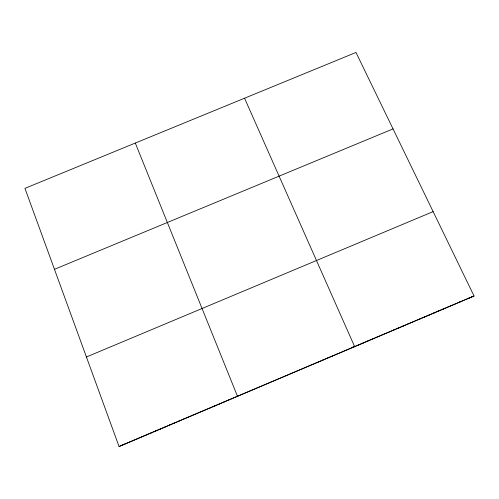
<?xml version="1.0" encoding="UTF-8"?>
<svg xmlns="http://www.w3.org/2000/svg" width="499" height="499" viewBox="0 0 499 499"><rect width="100%" height="100%" fill="white"/><g stroke="black" fill="none" stroke-linecap="round" stroke-linejoin="round"><path stroke-width="0.75" d="M238.004 395.919L237.493 396.325L135.304 143.057M228.43 400.167L228.76 399.93M223.895 402.088L224.257 401.838M219.354 404.015L219.753 403.747M214.82 405.936L215.25 405.656M210.279 407.864L210.74 407.571M205.731 409.791L206.23 409.479M201.191 411.719L201.721 411.394M196.643 413.646L197.205 413.309M192.096 415.573L192.695 415.224M187.543 417.501L188.173 417.139M182.996 419.434L183.657 419.054M178.442 421.362L179.135 420.969M173.883 423.295L174.613 422.884M169.323 425.229L170.09 424.805M164.77 427.163L165.562 426.726M160.204 429.096L161.034 428.641M155.644 431.03L156.505 430.562M151.078 432.964L151.97 432.483L119.068 446.536L24.95 188.354L355.987 52.464L474.05 296.026L119.068 446.536M146.513 434.903L147.442 434.411M141.941 436.837L142.901 436.332M137.368 438.777L138.366 438.253M132.796 440.717L133.826 440.18M128.224 442.657L129.285 442.102M123.646 444.597L124.744 444.029M121.251 445.42L122.286 444.89M152.619 432.209L454.508 304.215M463.877 300.242L455.138 303.947L456.442 303.492M464.507 299.98L472.615 296.537M86.421 356.985L433.132 211.613M54.466 269.31L393.037 128.898M471.287 297.011L474.05 296.026M468.249 298.39L469.653 297.891M459.51 302.095L460.845 301.627M450.759 305.806L452.038 305.363M446.387 307.658L447.628 307.228M442.008 309.517L443.218 309.099M437.629 311.376L438.808 310.971M433.244 313.229L434.398 312.842M428.859 315.087L429.982 314.713M424.474 316.946L425.566 316.584M420.089 318.811L421.144 318.456M415.698 320.67L416.727 320.333M411.307 322.529L412.305 322.211M406.916 324.394L407.876 324.082M402.525 326.259L403.454 325.959M398.127 328.117L399.025 327.837M393.73 329.982L394.597 329.714M389.332 331.847L390.162 331.592M384.929 333.719L385.733 333.475M380.525 335.584L381.298 335.353M376.121 337.449L376.857 337.237M371.711 339.32L372.422 339.114M367.308 341.191L367.981 340.998M362.892 343.056L363.54 342.882M358.482 344.928L359.093 344.765M351.957 347.341L352.999 347.073M353.529 346.936L354.652 346.649L244.554 98.209M349.618 348.689L350.167 348.551M345.165 350.572L345.682 350.454M340.711 352.462L341.197 352.356M336.257 354.352L336.706 354.259M331.798 356.242L332.215 356.161M327.338 358.132L327.724 358.07M322.878 360.022L323.227 359.972M318.412 361.918L318.736 361.881"/></g></svg>
